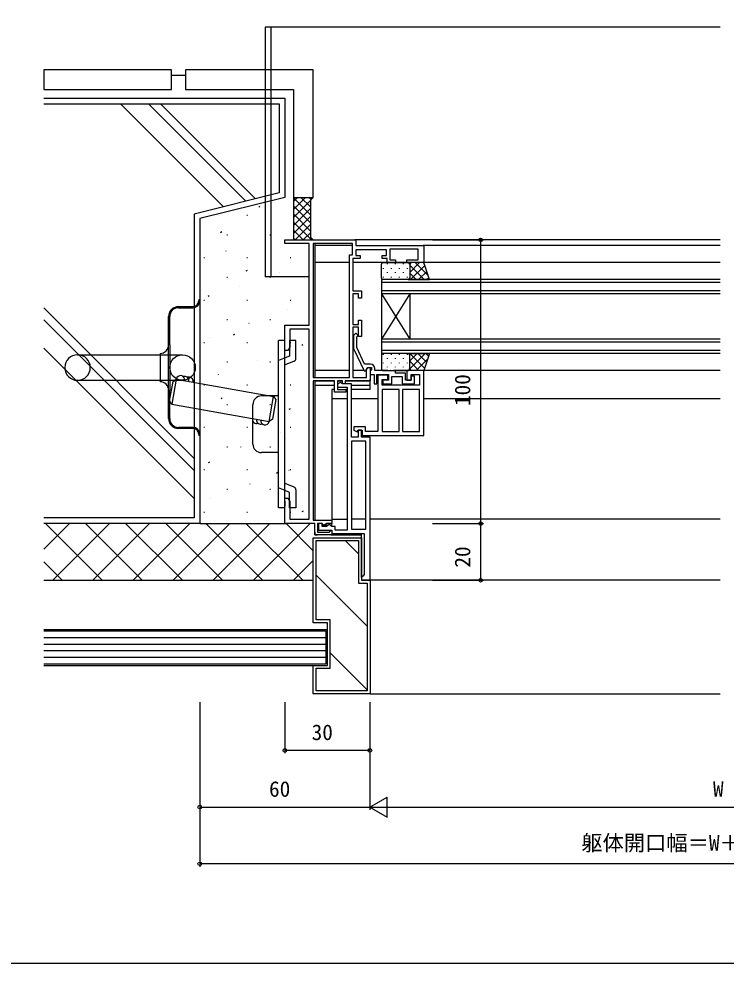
# Model space of a CAD drawing. Units: millimetres, scale not verified. Extents: x -437 to 438, y -344 to 341.
# Drawn here: x -70.5 to 178.8, y -343.5 to -10.6 of the extents above; entities that cross this region are included whole.
import ezdxf
from ezdxf.enums import TextEntityAlignment as Align

# ---------------------------------------------------------------- set-up
doc = ezdxf.new("R2010")
doc.units = ezdxf.units.MM
doc.header["$LTSCALE"] = 2
for name, color, linetype in [('0-2_YKK_11', 7, 'Continuous'), ('0-3_YKK_12', 2, 'Continuous'), ('0-4_YKK_13', 4, 'Continuous'), ('0-5_YKK_D', 6, 'Continuous'), ('0-6_YKK_ZWAK', 7, 'Continuous'), ('0-7_YSS_K', 3, 'Continuous')]:
    doc.layers.add(name, color=color, linetype=linetype)
doc.styles.add('ＭＳ ゴシック', font='')
doc.styles.get('ＭＳ ゴシック').set_extended_font_data('MS Gothic')

msp = doc.modelspace()

# ---------------------------------------------------------------- linework, layer by layer
at = {"layer": '0-2_YKK_11'}
for points in [[(31.796, -187.002), (31.796, -120.002), (24.996, -120.002), (24.996, -126.29), (24.296, -127.502), (23.296, -127.502), (23.296, -118.502), (31.796, -118.502), (31.796, -89.702), (23.296, -89.702), (23.296, -88.502), (48.296, -88.502), (48.296, -90.502), (72.296, -90.502), (72.296, -96.502), (66.296, -96.502), (66.296, -95.502), (70.296, -95.502), (70.296, -91.702), (60.296, -91.702), (60.296, -95.502), (62.296, -95.502), (62.296, -96.502), (59.296, -96.502), (59.296, -95.002), (57.596, -95.002), (57.596, -94.002), (59.096, -94.002), (59.096, -92.002), (48.296, -92.002), (48.296, -94.002), (49.796, -94.002), (49.796, -95.002), (47.296, -95.002), (47.296, -106.502), (50.296, -106.502), (50.296, -109.002), (49.296, -109.002), (49.296, -107.502), (47.296, -107.502)], [(47.296, -107.502), (47.296, -118.302), (49.296, -118.302), (49.296, -116.802), (50.296, -116.802), (50.296, -122.502), (49.296, -122.502), (49.296, -119.302), (47.296, -119.302), (47.296, -137.002), (52.096, -137.002), (52.096, -134.195), (52.496, -133.502), (53.296, -133.502), (53.296, -138.202), (44.596, -138.202), (44.596, -139.202), (43.596, -139.202), (43.596, -138.202), (41.796, -138.202), (41.796, -141.202), (44.796, -141.202), (44.796, -142.202), (40.796, -142.202), (40.796, -138.202), (33.296, -138.202), (33.296, -187.302), (39.796, -187.302), (39.796, -188.502), (38.116, -188.502), (37.146, -189.062), (36.696, -188.802), (36.396, -188.502), (34.796, -188.502), (34.796, -191.502), (39.034, -191.502), (39.352, -190.953), (39.796, -191.072), (39.796, -192.502), (33.796, -192.502)], [(53.496, -132.302), (51.408, -132.302), (48.696, -126.486), (48.696, -122.651), (49.121, -122.227), (48.272, -121.378), (47.496, -122.154), (47.496, -126.752)], [(47.496, -126.752), (51.203, -134.702), (51.803, -134.702), (52.496, -133.502), (53.796, -133.502), (53.796, -134.302), (53.596, -134.502), (53.296, -134.802), (53.296, -136.002), (54.796, -136.002), (54.796, -139.202), (55.696, -139.202), (55.696, -136.002), (59.796, -136.002), (59.796, -138.002), (57.796, -138.002), (57.796, -139.202), (60.996, -139.202), (60.996, -136.702), (64.596, -136.702), (64.596, -139.202), (68.996, -139.202), (68.996, -136.502), (67.796, -136.502), (67.796, -138.002), (65.796, -138.002), (65.796, -135.502), (62.296, -135.502), (62.296, -134.502), (61.555, -134.502), (61.371, -134.622), (60.821, -134.622), (60.638, -134.502), (60.555, -134.502), (60.371, -134.622), (59.821, -134.622), (59.638, -134.502), (54.996, -134.502), (54.996, -133.802)], [(33.796, -192.502), (33.796, -188.502), (23.296, -188.502), (23.296, -182.461), (23.416, -182.277), (23.416, -181.727), (23.296, -181.544), (23.296, -181.461), (23.416, -181.277), (23.416, -180.727), (23.296, -180.544), (23.296, -179.502), (24.296, -179.502), (24.996, -180.715), (24.996, -187.002), (31.796, -187.002)]]:
    msp.add_lwpolyline(points, dxfattribs=at)
for points in [[(33.296, -89.702), (33.296, -137.002), (46.096, -137.002), (46.096, -93.802), (47.096, -93.802), (47.096, -89.702)], [(72.296, -157.502), (72.296, -134.502), (66.296, -134.502), (66.296, -138.002), (67.796, -138.002), (67.796, -136.002), (70.796, -136.002), (70.796, -139.702), (57.596, -139.702), (57.596, -137.702), (59.596, -137.702), (59.596, -136.202), (56.096, -136.202), (56.096, -156.002), (51.696, -156.002), (51.696, -154.402), (47.596, -154.402), (47.596, -155.549), (48.744, -156.212), (49.096, -155.602), (50.496, -155.602), (50.496, -157.502)], [(53.296, -208.502), (53.296, -158.002), (50.296, -158.002), (50.296, -155.602), (49.096, -155.602), (49.096, -158.002), (46.796, -158.002), (46.796, -139.202), (43.592, -139.202), (43.296, -138.952), (42.85, -138.742), (41.796, -139.351), (41.796, -140.402), (45.296, -140.402), (45.296, -190.802), (40.996, -190.802), (40.996, -189.602), (39.796, -189.602), (39.496, -189.302), (38.996, -188.802), (38.796, -188.802), (38.296, -189.302), (37.996, -189.602), (36.396, -189.602), (36.396, -188.502), (35.196, -188.502), (35.196, -190.802), (39.796, -190.802), (39.796, -192.002), (51.296, -192.002), (51.296, -206.502), (50.796, -207.002), (50.296, -207.502), (50.296, -208.502)], [(63.596, -156.002), (63.596, -141.202), (57.596, -141.202), (57.596, -156.002)], [(70.796, -156.002), (70.796, -141.202), (64.796, -141.202), (64.796, -156.002)], [(51.796, -190.502), (51.796, -159.502), (46.796, -159.502), (46.796, -190.502)]]:
    msp.add_lwpolyline(points, close=True, dxfattribs=at)
msp.add_arc((53.496, -133.802), 1.5, 0.00001, 89.99999, dxfattribs=at)
at = {"layer": '0-3_YKK_12'}
for p, q in [((18.296, -13.502), (18.296, -28.502)), ((18.296, -28.502), (18.296, -101.506)), ((33.796, -89.702), (33.796, -137.002)), ((176.796, -88.502), (47.996, -88.502)), ((46.896, -90.502), (33.796, -90.502)), ((176.796, -90.502), (71.996, -90.502)), ((46.096, -96.502), (33.796, -96.502)), ((60.596, -96.502), (47.296, -96.502)), ((66.796, -96.502), (61.996, -96.502)), ((176.796, -96.502), (71.296, -96.502)), ((31.796, -101.508), (16.296, -101.508)), ((57.296, -102.502), (57.296, -128.502)), ((176.796, -102.502), (57.296, -102.502)), ((176.796, -103.502), (57.296, -103.502)), ((176.796, -106.502), (57.296, -106.502)), ((67.296, -107.502), (57.296, -123.502)), ((57.296, -107.502), (67.296, -123.502)), ((176.796, -107.502), (57.296, -107.502)), ((67.296, -107.502), (67.296, -123.502)), ((176.796, -123.502), (57.296, -123.502)), ((176.796, -124.502), (57.296, -124.502)), ((176.796, -127.502), (57.296, -127.502)), ((176.796, -128.502), (57.296, -128.502)), ((46.096, -134.502), (33.796, -134.502)), ((51.122, -134.502), (47.296, -134.502)), ((52.096, -134.502), (51.919, -134.502)), ((53.596, -134.502), (53.296, -134.502)), ((66.796, -134.502), (61.996, -134.502)), ((176.796, -134.502), (71.796, -134.502)), ((33.796, -138.202), (33.796, -187.302)), ((33.796, -138.202), (40.496, -138.202)), ((33.796, -139.702), (40.796, -139.702)), ((42.096, -138.202), (43.296, -138.202)), ((44.896, -138.202), (53.296, -138.202)), ((46.796, -139.702), (53.296, -139.702)), ((53.296, -141.202), (53.296, -137.702)), ((39.796, -141.202), (39.796, -187.602)), ((40.796, -141.202), (39.796, -141.202)), ((45.296, -141.202), (44.796, -141.202)), ((53.296, -141.202), (46.796, -141.202)), ((45.296, -144.502), (39.796, -144.502)), ((56.096, -144.502), (46.796, -144.502)), ((176.796, -144.502), (72.296, -144.502)), ((35.196, -189.102), (34.796, -189.102)), ((38.338, -189.102), (36.396, -189.102)), ((39.796, -189.102), (39.455, -189.102)), ((39.496, -188.502), (39.796, -188.502)), ((39.796, -187.002), (45.296, -187.002)), ((39.796, -189.602), (39.796, -188.202)), ((51.796, -187.002), (46.796, -187.002)), ((176.796, -187.002), (53.296, -187.002)), ((39.779, -191.002), (34.796, -191.002)), ((39.496, -192.502), (50.296, -192.502)), ((50.296, -207.502), (50.296, -192.002)), ((50.296, -208.002), (50.296, -208.502)), ((176.796, -208.502), (50.296, -208.502))]:
    msp.add_line(p, q, dxfattribs=at)
for points in [[(176.796, -13.502), (16.296, -13.502), (16.296, -28.502), (16.296, -101.506)], [(33.796, -191.502), (33.796, -192.502), (34.796, -192.502)]]:
    msp.add_lwpolyline(points, dxfattribs=at)
at = {"layer": '0-4_YKK_13'}
for p, q in [((57.796, -96.502), (66.796, -96.502)), ((72.296, -96.502), (66.796, -96.502)), ((67.296, -97.159), (67.953, -96.502)), ((67.296, -99.988), (70.782, -96.502)), ((69.267, -96.502), (73.811, -101.046)), ((72.095, -96.502), (72.397, -96.804)), ((57.296, -102.002), (57.296, -97.002)), ((57.956, -98.472), (57.956, -98.672)), ((59.371, -96.857), (59.371, -97.057)), ((60.786, -98.472), (60.786, -98.672)), ((62.201, -96.857), (62.201, -97.057)), ((63.616, -98.472), (63.616, -98.672)), ((65.031, -96.857), (65.031, -97.057)), ((66.446, -98.472), (66.446, -98.672)), ((67.296, -97.002), (67.296, -102.002)), ((67.296, -97.36), (72.438, -102.502)), ((67.61, -102.502), (72.625, -97.488)), ((70.438, -102.502), (73.332, -99.609)), ((66.796, -102.502), (57.796, -102.502)), ((57.956, -101.502), (57.956, -101.702)), ((59.371, -99.887), (59.371, -100.087)), ((60.786, -101.502), (60.786, -101.702)), ((62.201, -99.887), (62.201, -100.087)), ((63.616, -101.502), (63.616, -101.702)), ((65.031, -99.887), (65.031, -100.087)), ((66.446, -101.502), (66.446, -101.702)), ((67.296, -100.189), (69.61, -102.502)), ((73.267, -102.502), (74.039, -101.73)), ((-7.104, -109.502), (-6.704, -109.502)), ((-7.104, -109.502), (-7.104, -110.002)), ((-6.704, -109.502), (-6.704, -110.002)), ((-14.204, -112.002), (-9.104, -112.002)), ((-14.204, -112.402), (-9.104, -112.402)), ((-6.704, -110.002), (-6.704, -157.002)), ((-17.704, -125.502), (-17.704, -115.502)), ((-17.304, -125.502), (-17.304, -115.502)), ((-17.704, -141.502), (-17.704, -125.502)), ((-17.304, -125.502), (-17.304, -141.502)), ((20.993, -183.002), (20.999, -124.002)), ((23.296, -124.002), (20.999, -124.002)), ((23.293, -183.002), (23.295, -124.002)), ((24.871, -124.002), (24.87, -129.502)), ((27.17, -124.003), (24.87, -124.002)), ((27.17, -130.379), (27.171, -124.003)), ((-49.804, -129.002), (-12.804, -129.002)), ((-20.704, -128.502), (-20.704, -138.502)), ((57.296, -129.002), (57.296, -134.002)), ((66.796, -128.502), (57.796, -128.502)), ((57.956, -128.772), (57.956, -128.972)), ((60.786, -128.772), (60.786, -128.972)), ((63.616, -128.772), (63.616, -128.972)), ((66.446, -128.772), (66.446, -128.972)), ((67.015, -128.553), (67.066, -128.502)), ((67.296, -131.1), (69.894, -128.502)), ((67.296, -133.929), (72.723, -128.502)), ((67.296, -134.002), (67.296, -129.002)), ((67.326, -128.502), (72.554, -133.73)), ((70.154, -128.502), (73.261, -131.609)), ((72.983, -128.502), (73.968, -129.488)), ((26.545, -131.306), (23.37, -132.589)), ((57.956, -131.802), (57.956, -132.002)), ((59.371, -130.187), (59.371, -130.387)), ((60.786, -131.802), (60.786, -132.002)), ((62.201, -130.187), (62.201, -130.387)), ((63.616, -131.802), (63.616, -132.002)), ((65.031, -130.187), (65.031, -130.387)), ((66.446, -131.802), (66.446, -132.002)), ((67.296, -131.301), (70.497, -134.502)), ((69.551, -134.502), (73.669, -130.384)), ((57.796, -134.502), (66.796, -134.502)), ((59.371, -133.217), (59.371, -133.417)), ((62.201, -133.217), (62.201, -133.417)), ((65.031, -133.217), (65.031, -133.417)), ((72.296, -134.502), (66.796, -134.502)), ((67.283, -134.116), (67.669, -134.502)), ((-49.804, -138.002), (-12.804, -138.002)), ((-17.704, -151.502), (-17.704, -141.502)), ((-17.304, -151.502), (-17.304, -141.502)), ((20.995, -143.502), (14.995, -143.502)), ((11.994, -160.502), (11.995, -146.502)), ((-9.104, -154.602), (-14.204, -154.602)), ((-9.104, -155.002), (-14.204, -155.002)), ((-7.104, -157.002), (-7.104, -157.502)), ((-6.704, -157.502), (-7.104, -157.502)), ((-6.704, -157.002), (-6.704, -157.502)), ((20.993, -163.502), (14.994, -163.502)), ((23.367, -176.895), (21.067, -175.966)), ((26.542, -175.697), (23.367, -174.415)), ((24.867, -177.501), (23.367, -176.895)), ((24.867, -183.002), (24.867, -177.501)), ((27.167, -176.624), (27.167, -183.002)), ((23.293, -183.002), (20.993, -183.002)), ((27.167, -183.002), (24.867, -183.002))]:
    msp.add_line(p, q, dxfattribs=at)
for points in [[(66.796, -102.502), (74.296, -102.502), (72.296, -96.502)], [(24.87, -129.502), (23.37, -130.108), (21.07, -131.037)], [(66.796, -128.502), (74.296, -128.502), (72.296, -134.502)]]:
    msp.add_lwpolyline(points, dxfattribs=at)
msp.add_circle((-12.804, -133.502), 4.5, dxfattribs=at)
for centre, radius, start, end in [((57.796, -97.002), 0.5, 90, 180), ((66.796, -97.002), 0.5, 0, 90), ((57.796, -102.002), 0.5, 180, 270), ((66.796, -102.002), 0.5, 270, 0), ((-14.204, -115.502), 3.5, 90, 180), ((-14.204, -115.502), 3.1, 90, 180), ((-9.104, -110.002), 2.4, 270, 0), ((-9.104, -110.002), 2, 270, 0), ((-20.704, -125.502), 3, 270, 0), ((-49.804, -133.502), 4.5, 90, 270), ((-49.804, -133.502), 4.5, 270, 90), ((57.796, -129.002), 0.5, 90, 180), ((66.796, -129.002), 0.5, 0, 90), ((26.17, -130.379), 1, 291.99783, 0), ((57.796, -134.002), 0.5, 180, 270), ((66.796, -134.002), 0.5, 270, 0), ((-20.704, -141.502), 3, 0, 90), ((14.995, -146.502), 3, 89.99873, 179.99878), ((-14.204, -151.502), 3.5, 180, 270), ((-14.204, -151.502), 3.1, 180, 270), ((-9.104, -157.002), 2.4, 0, 90), ((-9.104, -157.002), 2, 0, 90), ((14.994, -160.502), 3, 179.99878, 269.99845), ((26.167, -176.625), 1, 0, 67.99665)]:
    msp.add_arc(centre, radius, start, end, dxfattribs=at)
at = {"layer": '0-5_YKK_D'}
for p, q in [((75.296, -88.502), (93.296, -88.502)), ((92.296, -88.502), (92.296, -188.5)), ((75.296, -188.5), (93.296, -188.5)), ((75.296, -188.5), (93.296, -188.5)), ((92.296, -188.5), (92.296, -208.502)), ((75.296, -208.502), (93.296, -208.502)), ((-6.737, -251.5), (-6.737, -289.5)), ((-6.737, -251.5), (-6.737, -309.5)), ((23.263, -251.5), (23.263, -269.5)), ((53.263, -251.5), (53.263, -289.5)), ((53.263, -251.5), (53.263, -289.5)), ((53.263, -251.5), (53.263, -269.5)), ((53.263, -268.5), (23.263, -268.5)), ((53.263, -288.5), (59.325, -285)), ((59.325, -292), (59.325, -285)), ((-6.737, -288.5), (53.263, -288.5)), ((53.263, -288.5), (59.325, -292)), ((53.263, -288.5), (65.388, -288.5)), ((60.263, -288.5), (296.263, -288.5)), ((363.263, -308.5), (-6.737, -308.5))]:
    msp.add_line(p, q, dxfattribs=at)
for centre in [(92.296, -88.502), (92.296, -188.5), (92.296, -188.5), (92.296, -208.502), (23.263, -268.5), (53.263, -268.5), (-6.737, -288.5), (-6.737, -308.5)]:
    msp.add_circle(centre, 0.637, dxfattribs=at)
at = {"layer": '0-6_YKK_ZWAK'}
msp.add_lwpolyline([(-436.8, -343.5), (438.2, -343.5), (438.2, 306.5)], dxfattribs=at)
at = {"layer": '0-7_YSS_K'}
for p, q in [((-61.739, -30.502), (-61.704, -30.502)), ((-11.704, -30.502), (-16.704, -30.502)), ((-34.724, -40.502), (1.631, -76.857)), ((-24.825, -40.502), (9.55, -74.877)), ((-20.582, -40.502), (12.944, -74.029)), ((26.296, -73.502), (26.296, -88.502)), ((26.296, -74.974), (27.768, -73.502)), ((26.296, -77.803), (30.597, -73.502)), ((32.296, -79.695), (26.296, -73.695)), ((26.296, -80.631), (32.296, -74.631)), ((32.296, -82.524), (26.296, -76.524)), ((32.296, -76.867), (28.932, -73.502)), ((32.528, -74.27), (31.76, -73.502)), ((32.296, -74.502), (33.296, -73.502)), ((32.296, -74.502), (32.296, -87.5)), ((9.906, -79.797), (10.156, -79.797)), ((14.064, -76.928), (14.481, -76.652)), ((26.296, -83.459), (32.296, -77.459)), ((32.296, -85.352), (26.296, -79.352)), ((26.296, -86.288), (32.296, -80.288)), ((32.618, -88.502), (26.296, -82.18)), ((26.91, -88.502), (32.296, -83.116)), ((0.617, -85.828), (1.034, -85.552)), ((29.79, -88.502), (26.296, -85.009)), ((29.739, -88.502), (32.296, -85.945)), ((2.781, -86.672), (3.031, -86.672)), ((17.981, -86.672), (18.231, -86.672)), ((18.106, -86.831), (18.153, -86.814)), ((26.961, -88.502), (26.296, -87.837)), ((32.296, -87.502), (33.296, -88.502)), ((32.567, -88.502), (32.932, -88.138)), ((2.505, -92.355), (2.552, -92.338)), ((-5.294, -94.747), (-5.044, -94.747)), ((9.906, -94.747), (10.156, -94.747)), ((25.106, -94.747), (25.356, -94.747)), ((9.641, -99.444), (10.058, -99.168)), ((21.336, -99.892), (21.383, -99.875)), ((2.781, -101.622), (3.031, -101.622)), ((17.981, -101.622), (18.231, -101.622)), ((7.385, -104.832), (7.432, -104.815)), ((-5.294, -109.697), (-5.044, -109.697)), ((-3.805, -108.344), (-3.388, -108.068)), ((9.906, -109.697), (10.156, -109.697)), ((25.106, -109.697), (25.356, -109.697)), ((-61.739, -112.483), (-8.704, -165.518)), ((24.33, -113.036), (24.377, -113.019)), ((-61.739, -116.725), (-8.704, -169.76)), ((2.781, -116.572), (3.031, -116.572)), ((10.615, -117.893), (10.662, -117.876)), ((17.981, -116.572), (18.231, -116.572)), ((-3.336, -122.833), (-3.289, -122.816)), ((5.219, -121.96), (5.636, -121.684)), ((-5.294, -124.647), (-5.044, -124.647)), ((9.906, -124.647), (10.156, -124.647)), ((25.106, -124.647), (25.356, -124.647)), ((29.21, -125.513), (29.257, -125.496)), ((29.233, -125.655), (29.65, -125.379)), ((-61.739, -126.625), (-8.704, -179.66)), ((2.781, -131.522), (3.031, -131.522)), ((13.609, -131.037), (13.656, -131.02)), ((17.981, -131.522), (18.231, -131.522)), ((-0.106, -135.894), (-0.059, -135.877)), ((-14.987, -137.573), (19.317, -143.655)), ((-5.294, -139.597), (-5.044, -139.597)), ((9.906, -139.597), (10.156, -139.597)), ((25.106, -139.597), (25.356, -139.597)), ((-16.558, -146.435), (17.746, -152.516)), ((0.797, -144.476), (1.214, -144.2)), ((2.781, -146.472), (3.031, -146.472)), ((17.981, -146.472), (18.231, -146.472)), ((18.489, -143.514), (18.536, -143.497)), ((2.888, -149.038), (2.935, -149.022)), ((24.81, -148.171), (25.227, -147.895)), ((-5.294, -154.547), (-5.044, -154.547)), ((9.906, -154.547), (10.156, -154.547)), ((25.106, -154.547), (25.356, -154.547)), ((21.719, -156.575), (21.766, -156.558)), ((2.781, -161.422), (3.031, -161.422)), ((7.768, -161.515), (7.815, -161.498)), ((17.981, -161.422), (18.231, -161.422)), ((-5.294, -169.497), (-5.044, -169.497)), ((-3.625, -166.992), (-3.208, -166.716)), ((9.906, -169.497), (10.156, -169.497)), ((24.714, -169.719), (24.761, -169.703)), ((25.106, -169.497), (25.356, -169.497)), ((20.388, -170.687), (20.805, -170.411)), ((2.781, -176.372), (3.031, -176.372)), ((10.998, -174.576), (11.045, -174.559)), ((17.981, -176.372), (18.231, -176.372)), ((-2.953, -179.516), (-2.906, -179.5)), ((29.593, -182.196), (29.64, -182.179)), ((-5.294, -184.447), (-5.044, -184.447)), ((9.906, -184.447), (10.156, -184.447)), ((25.106, -184.447), (25.356, -184.447)), ((29.412, -184.303), (29.829, -184.027)), ((-52.686, -188.502), (-61.739, -197.555)), ((-41.144, -208.502), (-61.144, -188.502)), ((-38.543, -188.502), (-58.543, -208.502)), ((-27.002, -208.502), (-47.002, -188.502)), ((-24.401, -188.502), (-44.401, -208.502)), ((-12.86, -208.502), (-32.86, -188.502)), ((-10.259, -188.502), (-30.259, -208.502)), ((1.282, -208.502), (-18.718, -188.502)), ((3.883, -188.502), (-16.117, -208.502)), ((-6.704, -188.502), (23.796, -188.502)), ((15.424, -208.502), (-4.576, -188.502)), ((18.025, -188.502), (-1.975, -208.502)), ((29.566, -208.502), (9.566, -188.502)), ((32.167, -188.502), (12.167, -208.502)), ((13.993, -187.72), (14.04, -187.704)), ((33.296, -198.09), (23.709, -188.502)), ((44.569, -194.502), (49.296, -199.229)), ((-55.286, -208.502), (-61.739, -202.05)), ((33.296, -201.515), (26.309, -208.502)), ((-61.739, -208.502), (33.296, -208.502)), ((34.296, -206.68), (52.296, -224.68)), ((37.796, -228.802), (-61.739, -228.802)), ((37.796, -231.102), (-61.739, -231.102)), ((37.796, -233.402), (-61.739, -233.402)), ((37.796, -235.702), (-61.739, -235.702)), ((39.296, -234.13), (52.296, -247.13)), ((53.296, -248.502), (176.796, -248.502))]:
    msp.add_line(p, q, dxfattribs=at)
for points in [[(-16.704, -35.502), (-16.704, -28.502), (-61.704, -28.502), (-61.704, -35.502)], [(26.296, -35.502), (26.296, -73.502), (33.296, -73.502), (33.296, -28.502), (-11.704, -28.502), (-11.704, -35.502)], [(-14.987, -137.573), (-16.558, -146.435), (-17.368, -145.275), (-16.146, -138.383)], [(17.747, -152.513), (19.318, -143.652), (20.128, -144.811), (18.906, -151.703)], [(33.296, -193.502), (50.296, -193.502), (50.296, -208.502), (53.296, -208.502), (53.296, -248.502), (33.296, -248.502), (33.296, -238.502), (38.296, -238.502), (38.296, -223.502), (33.296, -223.502)], [(34.296, -194.502), (49.296, -194.502), (49.296, -209.502), (52.296, -209.502), (52.296, -247.502), (34.296, -247.502), (34.296, -239.502), (39.296, -239.502), (39.296, -222.502), (34.296, -222.502)]]:
    msp.add_lwpolyline(points, close=True, dxfattribs=at)
for points in [[(-61.739, -38.502), (23.296, -38.502), (23.296, -73.502), (-6.704, -81.002), (-6.704, -188.502), (-61.739, -188.502)], [(-61.739, -40.502), (21.296, -40.502), (21.296, -71.941), (-8.704, -79.441), (-8.704, -186.502), (-61.739, -186.502)], [(-61.739, -238.502), (38.296, -238.502), (38.296, -226.002), (-61.739, -226.002)], [(-61.739, -238.002), (37.796, -238.002), (37.796, -226.502), (-61.739, -226.502)]]:
    msp.add_lwpolyline(points, dxfattribs=at)
for centre, start, end in [((-13.51, -137.834), 349.95608, 169.95606), ((-12.033, -138.096), 349.95608, 109.95609), ((-10.556, -138.358), 349.95608, 109.95609), ((13.317, -151.726), 169.95608, 289.95609), ((14.794, -151.988), 169.95608, 289.95609), ((16.271, -152.249), 169.95608, 349.95606)]:
    msp.add_arc(centre, 1.5, start, end, dxfattribs=at)

# ---------------------------------------------------------------- texts
at = {"layer": '0-5_YKK_D', "style": 'ＭＳ ゴシック'}
for s, p in [('100', (90.296, -147.066)), ('20', (90.296, -204.041))]:
    msp.add_text(s, height=5.499, rotation=90, dxfattribs=at).set_placement(p, align=Align.BOTTOM_LEFT)
for s, p in [('30', (32.723, -266.5)), ('60', (17.702, -286.5)), ('W', (174.215, -286.5)), ('躯体開口幅＝W＋120', (127.787, -305.52))]:
    msp.add_text(s, height=5.499, dxfattribs=at).set_placement(p, align=Align.BOTTOM_LEFT)

doc.saveas('drawing.dxf')
